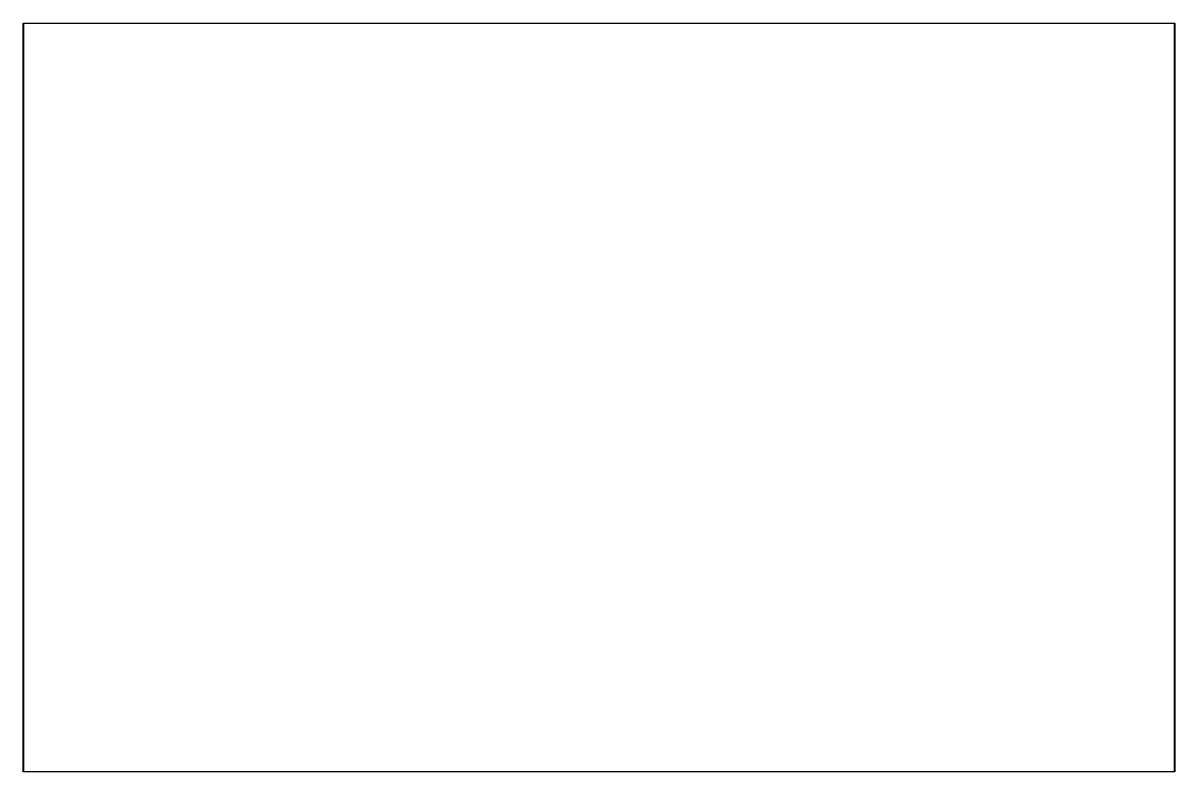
# Model space of a CAD drawing. Extents: x 0 to 100, y 0 to 65.
import ezdxf

# ---------------------------------------------------------------- set-up
doc = ezdxf.new("R2010")
doc.units = 0
doc.layers.add('BLACK', color=7, linetype='CONTINUOUS')

msp = doc.modelspace()

# ---------------------------------------------------------------- linework, layer by layer
at = {"layer": 'BLACK', "linetype": 'CONTINUOUS'}
for p, q in [((-0.025, 65), (-0.023097, 65.009567)), ((-0.025, 0), (-0.025, 65)), ((-0.023097, 65.009567), (-0.009567, 65.023097)), ((-0.009567, 65.023097), (0, 65.025)), ((0, 65.025), (100, 65.025)), ((0.025, 64.975), (0.025, 0.025)), ((99.975, 64.975), (0.025, 64.975)), ((99.975, 0.025), (99.975, 64.975)), ((100, 65.025), (100.009567, 65.023097)), ((100.009567, 65.023097), (100.023097, 65.009567)), ((100.023097, 65.009567), (100.025, 65)), ((100.025, 65), (100.025, 0)), ((-0.023097, -0.009567), (-0.025, 0)), ((0.025, 0.025), (99.975, 0.025)), ((100.025, 0), (100.023097, -0.009567)), ((-0.009567, -0.023097), (-0.023097, -0.009567)), ((0, -0.025), (-0.009567, -0.023097)), ((100, -0.025), (0, -0.025)), ((100.009567, -0.023097), (100, -0.025)), ((100.023097, -0.009567), (100.009567, -0.023097))]:
    msp.add_line(p, q, dxfattribs=at)

doc.saveas('drawing.dxf')
